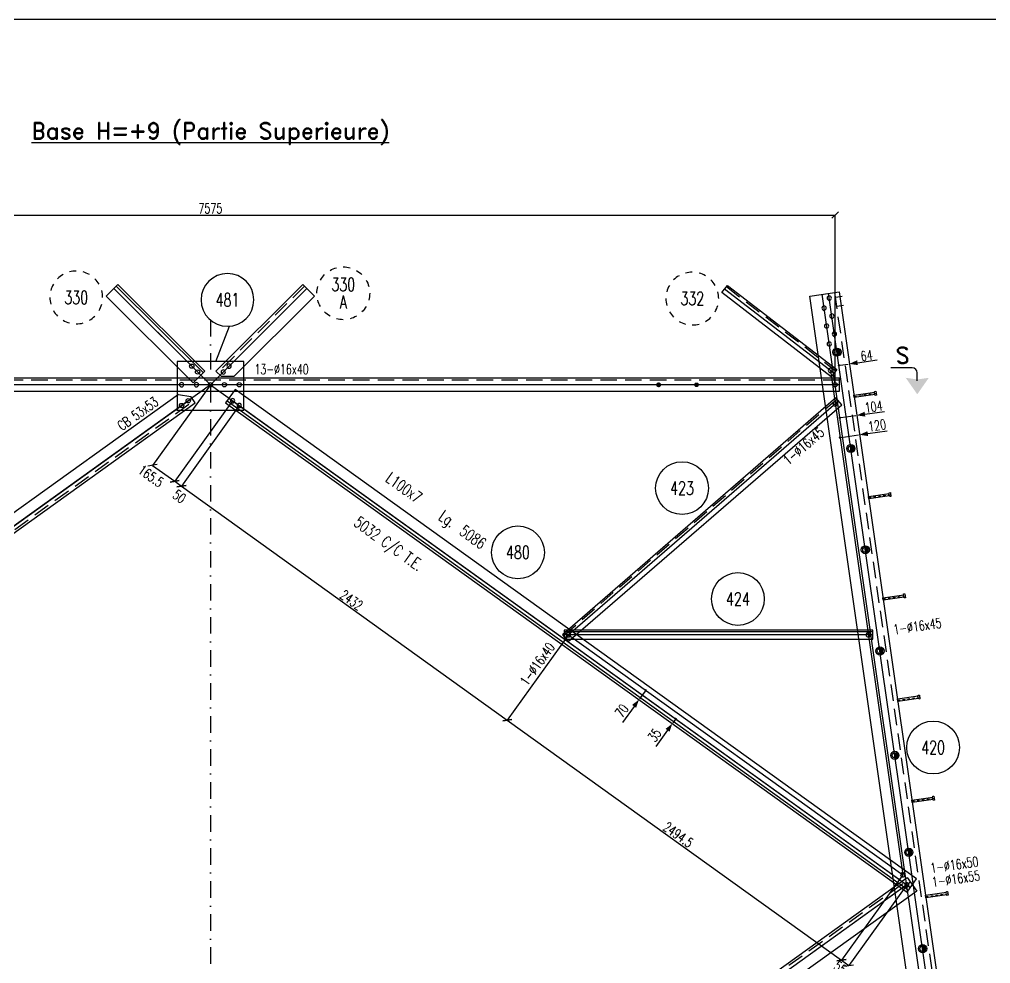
# Model space of a CAD drawing. Extents: x 142141 to 158361, y -163675 to -152195.
# Drawn here: x 147015 to 152902, y -157918 to -152195 of the extents above; entities that cross this region are included whole.
import ezdxf
from ezdxf.enums import TextEntityAlignment as Align

# ---------------------------------------------------------------- set-up
doc = ezdxf.new("R2010")
doc.units = 0
doc.header["$LTSCALE"] = 200
doc.header["$MEASUREMENT"] = 0
doc.linetypes.add('DASHDOT', pattern=[1, 0.5, -0.25, 0, -0.25])
doc.linetypes.add('DASHED', pattern=[0.75, 0.5, -0.25])
doc.layers.get('0').update_dxf_attribs({"linetype": 'CONTINUOUS'})
doc.layers.get('DEFPOINTS').update_dxf_attribs({"linetype": 'CONTINUOUS'})
for name, color, linetype in [('ASSI', 3, 'CONTINUOUS'), ('BOLLINI_1', 7, 'CONTINUOUS'), ('Echelon', 3, 'CONTINUOUS'), ('FORI', 2, 'CONTINUOUS'), ('LINEA_ANG', 2, 'CONTINUOUS'), ('LINEE_PIASTRE', 2, 'CONTINUOUS'), ('LS', 7, 'CONTINUOUS'), ('LSP', 3, 'CONTINUOUS'), ('MZ', 6, 'DASHDOT'), ('PIASTRE', 5, 'CONTINUOUS'), ('QT_MAL', 7, 'CONTINUOUS'), ('QT_MPR', 7, 'CONTINUOUS'), ('TRAT-Y', 7, 'DASHED')]:
    doc.layers.add(name, color=color, linetype=linetype)
doc.styles.add('QUOTE', font='ROMANS8.SHX', dxfattribs={"width": 0.7})
doc.styles.add('RD', font='ROMAND8.SHX', dxfattribs={"width": 0.7})
doc.styles.add('RQL', font='ROMANS8.SHX', dxfattribs={"width": 0.7})
doc.styles.add('RS', font='ROMANS8.shx', dxfattribs={"width": 0.7})
doc.styles.get("Standard").update_dxf_attribs({"font": 'ROMANS8.SHX', "width": 0.7})
doc.dimstyles.new('FRECCE1', dxfattribs={"dimtxt": 60, "dimasz": 6.6667, "dimexe": 0, "dimexo": 0, "dimgap": 1, "dimtad": 1, "dimzin": 0, "dimdsep": 46, "dimtxsty": 'RS', "dimblk1": 'QUOTP', "dimblk2": 'QUOTF', "dimsah": 1, "dimcen": 0, "dimclrd": 2, "dimclre": 2, "dimclrt": 7, "dimadec": 0, "dimazin": 0, "dimtfac": 1, "dimtix": 1, "dimtmove": 2, "dimatfit": 3, "dimldrblk": 'QUOTP', "dimfxl": 1, "dimtolj": 1, "dimtzin": 0, "dimarcsym": 0})
doc.dimstyles.new('TRATTO', dxfattribs={"dimscale": 0, "dimtxt": 60, "dimasz": 40, "dimexe": 0, "dimexo": 0, "dimgap": 10, "dimtad": 1, "dimrnd": 0.5, "dimdsep": 46, "dimtxsty": 'RS', "dimblk1": 'OBLIQUE', "dimblk2": 'OBLIQUE', "dimsah": 1, "dimcen": 0.09, "dimclrd": 2, "dimclre": 2, "dimclrt": 7, "dimadec": 0, "dimazin": 0, "dimtfac": 1, "dimtix": 1, "dimtmove": 2, "dimatfit": 3, "dimfxl": 1, "dimtolj": 1, "dimtzin": 0, "dimarcsym": 0})

# ---------------------------------------------------------------- blocks, each defined once
blk = doc.blocks.new('ASSE98')
blk.add_line((0, 0), (1, 0))
at = {"color": 7, "style": 'QUOTE', "width": 0.5, "flags": 1}
for tag, p in [('TI', (1.38308, 6.82731)), ('DI_S', (1.38308, 6.42178)), ('D_S', (1.38308, 6.02092)), ('E_S', (1.38308, 5.68065)), ('NFORI', (1.36454, 5.29792)), ('ALAR', (1.36349, 4.93246)), ('FAM', (1.3775, 4.54645)), ('ALA', (1.38308, 4.19257)), ('DISP2', (1.38308, 3.84971)), ('DISP1', (1.38308, 3.50686)), ('PINZAF', (1.38308, 3.164)), ('PINZAI', (1.38308, 2.82114)), ('TRP', (1.38308, 2.47829)), ('NP', (1.38308, 2.13543)), ('SV', (1.38308, 1.79257)), ('PESO', (1.38308, 1.44971)), ('QUA', (1.38308, 1.10686)), ('LUN', (1.38308, 0.764)), ('PROF', (1.38308, 0.42114)), ('POS', (1.38308, 0.07829))]:
    blk.add_attdef(tag, p, '', height=0.2, dxfattribs=at)
at = {"color": 7, "flags": 1}
for tag, p in [('LAV1', (3.07431, 6.82847)), ('LAV2', (3.07431, 6.49513)), ('LAV3', (3.07431, 6.1618)), ('LAV4', (3.07431, 5.82847)), ('LAV5', (3.07431, 5.49513)), ('LAV6', (3.07431, 5.1618)), ('LAV7', (3.07431, 4.82847)), ('LAV8', (3.07431, 4.49513)), ('LAV9', (3.07431, 4.1618)), ('LAV10', (3.07431, 3.82847))]:
    blk.add_attdef(tag, p, '', height=0.2, dxfattribs=at)
blk = doc.blocks.new('P20')
at = {"color": 0}
for p, q in [((0, 0.98), (0.02, 1)), ((0, 0.94), (0.06, 1)), ((1, -0.01), (0, 0.99)), ((0, 0.89), (0.1, 0.99)), ((0, 0.85), (0.14, 0.99)), ((0, 0.8), (0.18, 0.98)), ((0, 0.76), (0.22, 0.98)), ((0, 0.71), (0.25, 0.97)), ((0, 0.67), (0.29, 0.96)), ((1, -0.05), (0, 0.95)), ((0, 0.62), (0.32, 0.95)), ((0, 0.58), (0.36, 0.93)), ((0, 0.53), (0.39, 0.92)), ((0, 0.49), (0.42, 0.91)), ((1, -0.09), (0, 0.9)), ((0, 0.44), (0.45, 0.89)), ((0, 0.4), (0.48, 0.88)), ((0.99, -0.13), (0, 0.86)), ((0, 0.35), (0.51, 0.86)), ((0, 0.31), (0.54, 0.84)), ((0, 0.26), (0.56, 0.83)), ((0.99, -0.17), (0, 0.81)), ((0, 0.22), (0.59, 0.81)), ((0, 0.17), (0.61, 0.79)), ((0.98, -0.21), (0, 0.77)), ((0, 0.13), (0.64, 0.77)), ((0, 0.08), (0.66, 0.75)), ((0, 0.04), (0.69, 0.73)), ((0.97, -0.25), (0, 0.72)), ((0, -0.01), (0.71, 0.7)), ((0.96, -0.28), (0, 0.68)), ((0, -0.05), (0.73, 0.68)), ((0, -0.1), (0.75, 0.66)), ((0.95, -0.32), (0, 0.63)), ((0, -0.14), (0.77, 0.63)), ((0, -0.19), (0.79, 0.61)), ((0.94, -0.35), (0, 0.59)), ((0, -0.23), (0.81, 0.58)), ((0, -0.28), (0.83, 0.56)), ((0.92, -0.38), (0, 0.54)), ((0, -0.32), (0.85, 0.53)), ((0.91, -0.41), (0, 0.5)), ((0, -0.36), (0.87, 0.5)), ((0, -0.41), (0.88, 0.47)), ((0.9, -0.44), (0, 0.45)), ((0, -0.45), (0.9, 0.44)), ((0.88, -0.47), (0, 0.41)), ((0, -0.5), (0.91, 0.41)), ((0, -0.54), (0.92, 0.38)), ((0.87, -0.5), (0, 0.36)), ((0, -0.59), (0.94, 0.35)), ((0.85, -0.53), (0, 0.32)), ((0, -0.63), (0.95, 0.31)), ((0, -0.68), (0.96, 0.28)), ((0.83, -0.56), (0, 0.27)), ((0, -0.72), (0.97, 0.25)), ((0.81, -0.58), (0, 0.23)), ((0, -0.77), (0.98, 0.21)), ((0.79, -0.61), (0, 0.18)), ((0, -0.81), (0.99, 0.17)), ((0.77, -0.63), (0, 0.14)), ((0, -0.86), (0.99, 0.13)), ((0.75, -0.66), (0, 0.09)), ((0, -0.9), (1, 0.09)), ((0.73, -0.68), (0, 0.05)), ((0, -0.95), (1, 0.05)), ((0.71, -0.7), (0, 0.01)), ((0, -0.99), (1, 0.01)), ((1, 0.04), (0.04, 1)), ((1, 0.09), (0.09, 1)), ((0.99, 0.14), (0.14, 0.99)), ((0.98, 0.19), (0.19, 0.98)), ((0.97, 0.25), (0.25, 0.97)), ((0.95, 0.31), (0.31, 0.95)), ((0.92, 0.38), (0.38, 0.92)), ((0.88, 0.47), (0.47, 0.88)), ((0.81, 0.59), (0.59, 0.81)), ((0.69, -0.73), (0, -0.04)), ((0.66, -0.75), (0, -0.08)), ((0.64, -0.77), (0, -0.13)), ((0.61, -0.79), (0, -0.17)), ((0.59, -0.81), (0, -0.22)), ((0.56, -0.83), (0, -0.26)), ((0.54, -0.84), (0, -0.31)), ((0.51, -0.86), (0, -0.35)), ((0.48, -0.88), (0, -0.4)), ((0.45, -0.89), (0, -0.44)), ((0.42, -0.91), (0, -0.49)), ((0.39, -0.92), (0, -0.53)), ((0.36, -0.93), (0, -0.58)), ((0.32, -0.95), (0, -0.62)), ((0.29, -0.96), (0, -0.67)), ((0.25, -0.97), (0, -0.71)), ((0.22, -0.98), (0, -0.76)), ((0.18, -0.98), (0, -0.8)), ((0.14, -0.99), (0, -0.85)), ((0.1, -0.99), (0, -0.89)), ((0.04, -1), (1, -0.04)), ((0.09, -1), (1, -0.09)), ((0.14, -0.99), (0.99, -0.14)), ((0.19, -0.98), (0.98, -0.19)), ((0.25, -0.97), (0.97, -0.25)), ((0.31, -0.95), (0.95, -0.31)), ((0.38, -0.92), (0.92, -0.38)), ((0.47, -0.88), (0.88, -0.47)), ((0.59, -0.81), (0.81, -0.59))]:
    blk.add_line(p, q, dxfattribs=at)
for radius in [1.5, 1]:
    blk.add_circle((0, 0), radius)
blk = doc.blocks.new('16')
blk.add_circle((0, 0), 1)
blk = doc.blocks.new('A$C6E393FD9')
at = {"layer": 'Echelon'}
blk.add_lwpolyline([(2.5, 0), (0, 19.8), (168.6, 41.4), (167.9, 47.2), (177.8, 48.5), (181.8, 17.1), (171.9, 15.8), (171.2, 21.6), (2.5, 0)], close=True, dxfattribs=at)
at = {"layer": 'MZ', "ltscale": 0.2}
blk.add_line((1.3, 9.9), (179.8, 32.8), dxfattribs=at)
blk = doc.blocks.new('QUOTP')
at = {"layer": 'ASSI', "color": 2, "const_width": 1.07}
blk.add_lwpolyline([(-0.53, 0, 1), (0.53, 0, 1)], format="xyb", close=True, dxfattribs=at)
blk = doc.blocks.new('QUOTF')
at = {"layer": 'LS', "color": 2}
blk.add_line((7.5, 0), (25.5, 0), dxfattribs=at)
blk.add_solid([(7.5, 2.25), (0, 0), (7.5, -2.25)], dxfattribs=at)
blk = doc.blocks.new('*D21')
at = {"layer": 'DEFPOINTS', "color": 0, "transparency": 16777216}
for p in [(151989.4, -154730.1), (152108.2, -154713.1), (152108.2, -154713.1)]:
    blk.add_point(p, dxfattribs=at)
at = {"layer": 'QT_MAL', "color": 2, "lineweight": -2, "transparency": 16777216}
blk.add_line((151996, -154729.2), (152101.6, -154714), dxfattribs=at)
at = {"layer": 'QT_MAL', "color": 2, "lineweight": -2, "transparency": 16777216, "xscale": 6.6667, "yscale": 6.6667, "zscale": 6.6667}
for name, p, rotation in [('QUOTF', (152108.2, -154713.1), 8.166139302354292), ('QUOTP', (151989.4, -154730.1), 188.1661393023543)]:
    blk.add_blockref(name, p, dxfattribs=dict(at, rotation=rotation))
at = {"layer": 'QT_MAL', "color": 7, "transparency": 16777216, "insert": (152214.6, -154655.9), "char_height": 60, "attachment_point": 5, "rotation": 8.16614, "style": 'RS'}
blk.add_mtext('\\A1;120', dxfattribs=at)
blk = doc.blocks.new('*D22')
at = {"layer": 'DEFPOINTS', "color": 0, "transparency": 16777216}
for p in [(151988.3, -154610), (152091.3, -154595.2), (152091.3, -154595.2)]:
    blk.add_point(p, dxfattribs=at)
at = {"layer": 'QT_MAL', "color": 2, "lineweight": -2, "transparency": 16777216}
for p, q in [((151988.3, -154610), (151988.3, -154610)), ((151994.9, -154609), (152084.7, -154596.2)), ((152091.3, -154595.2), (152091.3, -154595.2))]:
    blk.add_line(p, q, dxfattribs=at)
at = {"layer": 'QT_MAL', "color": 2, "lineweight": -2, "transparency": 16777216, "xscale": 6.6667, "yscale": 6.6667, "zscale": 6.6667}
for name, p, rotation in [('QUOTF', (152091.3, -154595.2), 8.166139302354292), ('QUOTP', (151988.3, -154610), 188.1661393023543)]:
    blk.add_blockref(name, p, dxfattribs=dict(at, rotation=rotation))
at = {"layer": 'QT_MAL', "color": 7, "transparency": 16777216, "insert": (152193.4, -154542.8), "char_height": 60, "attachment_point": 5, "rotation": 8.16614, "style": 'RS'}
blk.add_mtext('\\A1;104', dxfattribs=at)
blk = doc.blocks.new('*D23')
at = {"layer": 'DEFPOINTS', "color": 0, "transparency": 16777216}
for p in [(151983.2, -154292.3), (152046.5, -154283.2), (152046.5, -154283.2)]:
    blk.add_point(p, dxfattribs=at)
at = {"layer": 'QT_MAL', "color": 2, "lineweight": -2, "transparency": 16777216}
for p, q in [((151983.2, -154292.3), (151983.2, -154292.3)), ((151989.8, -154291.3), (152039.9, -154284.1)), ((152046.5, -154283.2), (152046.5, -154283.2))]:
    blk.add_line(p, q, dxfattribs=at)
at = {"layer": 'QT_MAL', "color": 2, "lineweight": -2, "transparency": 16777216, "xscale": 6.6667, "yscale": 6.6667, "zscale": 6.6667}
for name, p, rotation in [('QUOTF', (152046.5, -154283.2), 8.166139302354292), ('QUOTP', (151983.2, -154292.3), 188.1661393023543)]:
    blk.add_blockref(name, p, dxfattribs=dict(at, rotation=rotation))
at = {"layer": 'QT_MAL', "color": 7, "transparency": 16777216, "insert": (152150.7, -154233.3), "char_height": 60, "attachment_point": 5, "rotation": 8.16614, "style": 'RS'}
blk.add_mtext('\\A1;64', dxfattribs=at)
blk = doc.blocks.new('xxx')
blk.add_circle((0, 0), 8)
at = {"color": 3, "style": 'RQL', "width": 0.7}
blk.add_attdef('POS', text='', height=4, dxfattribs=at).set_placement((0, 0), align=Align.MIDDLE)
at = {"style": 'RQL', "width": 0.7, "flags": 1}
for tag, p in [('POS1', (-0.39, -5.42)), ('TIPO', (-0.39, -8.66))]:
    blk.add_attdef(tag, p, '', height=2, dxfattribs=at)
blk = doc.blocks.new('*D25')
at = {"layer": 'DEFPOINTS', "color": 0, "transparency": 16777216}
for p in [(150811.3, -156261.5), (150770.5, -156318.4), (150770.5, -156318.4)]:
    blk.add_point(p, dxfattribs=at)
at = {"layer": 'QT_MAL', "color": 2, "lineweight": -2, "transparency": 16777216}
blk.add_line((150807.4, -156266.9), (150774.4, -156313), dxfattribs=at)
at = {"layer": 'QT_MAL', "color": 2, "lineweight": -2, "transparency": 16777216, "xscale": 6.6667, "yscale": 6.6667, "zscale": 6.6667}
for name, p, rotation in [('QUOTP', (150811.3, -156261.5), 54.32358358641336), ('QUOTF', (150770.5, -156318.4), 234.3235835864134)]:
    blk.add_blockref(name, p, dxfattribs=dict(at, rotation=rotation))
at = {"layer": 'QT_MAL', "color": 7, "transparency": 16777216, "insert": (150666.4, -156385.8), "char_height": 60, "attachment_point": 5, "rotation": 54.32358, "style": 'RS'}
blk.add_mtext('\\A1;70', dxfattribs=at)
blk = doc.blocks.new('*D26')
at = {"layer": 'DEFPOINTS', "color": 0, "transparency": 16777216}
for p in [(150993.5, -156435.4), (150973.1, -156463.8), (150973.1, -156463.8)]:
    blk.add_point(p, dxfattribs=at)
at = {"layer": 'QT_MAL', "color": 2, "lineweight": -2, "transparency": 16777216}
blk.add_line((150989.6, -156440.8), (150977, -156458.4), dxfattribs=at)
at = {"layer": 'QT_MAL', "color": 2, "lineweight": -2, "transparency": 16777216, "xscale": 6.6667, "yscale": 6.6667, "zscale": 6.6667}
for name, p, rotation in [('QUOTP', (150993.5, -156435.4), 54.32358358641336), ('QUOTF', (150973.1, -156463.8), 234.3235835864134)]:
    blk.add_blockref(name, p, dxfattribs=dict(at, rotation=rotation))
at = {"layer": 'QT_MAL', "color": 7, "transparency": 16777216, "insert": (150865.4, -156533.8), "char_height": 60, "attachment_point": 5, "rotation": 54.32358, "style": 'RS'}
blk.add_mtext('\\A1;35', dxfattribs=at)
blk = doc.blocks.new('_OBLIQUE')
at = {"color": 0, "linetype": 'ByBlock'}
blk.add_line((-0.5, -0.5), (0.5, 0.5), dxfattribs=at)
blk = doc.blocks.new('*D19')
at = {"layer": 'DEFPOINTS', "color": 0, "transparency": 16777216}
for p in [(151959.6, -153380.9), (144385.1, -154410), (151959.6, -154410)]:
    blk.add_point(p, dxfattribs=at)
at = {"layer": 'LS', "color": 2, "lineweight": -2, "transparency": 16777216}
for p, q in [((144385.1, -154410), (144385.1, -153380.9)), ((144385.1, -153380.9), (151959.6, -153380.9)), ((151959.6, -154410), (151959.6, -153380.9))]:
    blk.add_line(p, q, dxfattribs=at)
at = {"layer": 'LS', "color": 2, "lineweight": -2, "transparency": 16777216, "xscale": 40, "yscale": 40, "zscale": 40, "rotation": 180}
blk.add_blockref('_OBLIQUE', (144385.1, -153380.9), dxfattribs=at)
at = {"layer": 'LS', "color": 2, "lineweight": -2, "transparency": 16777216, "xscale": 40, "yscale": 40, "zscale": 40}
blk.add_blockref('_OBLIQUE', (151959.6, -153380.9), dxfattribs=at)
at = {"layer": 'LS', "color": 7, "transparency": 16777216, "insert": (148172.4, -153340.9), "char_height": 60, "attachment_point": 5, "style": 'RS'}
blk.add_mtext('\\A1;7575', dxfattribs=at)
blk = doc.blocks.new('bull')
at = {"style": 'RS', "width": 0.7, "flags": 1}
for tag, p in [('NN', (-12.25, 0)), ('DIAMETRO', (0, -4.86)), ('SERRAGGIO', (0, -9.71)), ('LUNGHEZZA', (0, -14.57)), ('NB', (0, -19.43)), ('TIPO', (0, -24.12)), ('EL', (-0.14, -29))]:
    blk.add_attdef(tag, p, '', height=3, dxfattribs=at)
at = {"style": 'RS', "width": 0.7}
blk.add_attdef('BULLONE', (0, 0), '', height=3, dxfattribs=at)
blk = doc.blocks.new('zzz')
at = {"linetype": 'Continuous'}
for start, end in [(120, 135), (90, 105), (60, 75), (150, 165), (30, 45), (180, 195), (0, 15), (330, 345), (210, 225), (300, 315), (240, 255), (270, 285)]:
    blk.add_arc((0, 0), 8, start, end, dxfattribs=at)
at = {"color": 3, "style": 'RQL', "width": 0.7}
blk.add_attdef('POS1', text='', height=4, dxfattribs=at).set_placement((0, 0), align=Align.MIDDLE)
at = {"style": 'RQL', "width": 0.7, "flags": 1}
blk.add_attdef('TIPO', (0, -8), '', height=3, dxfattribs=at)
blk = doc.blocks.new('www')
at = {"linetype": 'Continuous'}
for start, end in [(120, 135), (90, 105), (60, 75), (150, 165), (30, 45), (180, 195), (0, 15), (330, 345), (210, 225), (300, 315), (240, 255), (270, 285)]:
    blk.add_arc((0, 0), 8, start, end, dxfattribs=at)
at = {"color": 3, "style": 'RQL', "width": 0.7}
for tag, p in [('POS3', (0, 0.65)), ('POS2', (0, -4.63))]:
    blk.add_attdef(tag, text='', height=4, dxfattribs=at).set_placement(p, align=Align.CENTER)
at = {"style": 'RQL', "width": 0.7, "flags": 1}
blk.add_attdef('TIPO', text='', height=3, dxfattribs=at).set_placement((0, 0), align=Align.MIDDLE_CENTER)
blk = doc.blocks.new('*D32')
at = {"layer": 'DEFPOINTS', "color": 0, "transparency": 16777216}
for p in [(148172.4, -154410), (148306.7, -154506.5), (147955.9, -154995.1)]:
    blk.add_point(p, dxfattribs=at)
at = {"layer": 'QT_MPR', "color": 2, "lineweight": -2, "transparency": 16777216}
for p, q in [((148172.4, -154410), (147821.6, -154898.6)), ((148306.7, -154506.5), (147955.9, -154995.1)), ((147821.6, -154898.6), (147955.9, -154995.1))]:
    blk.add_line(p, q, dxfattribs=at)
at = {"layer": 'QT_MPR', "color": 2, "lineweight": -2, "transparency": 16777216, "xscale": 40, "yscale": 40, "zscale": 40}
for p, rotation in [((147821.6, -154898.6), 144.323583586413), ((147955.9, -154995.1), 324.323583586413)]:
    blk.add_blockref('_OBLIQUE', p, dxfattribs=dict(at, rotation=rotation))
at = {"layer": 'QT_MPR', "color": 7, "transparency": 16777216, "insert": (147811.7, -154963.3), "char_height": 60, "attachment_point": 5, "rotation": 324.32358, "style": 'RS'}
blk.add_mtext('\\A1;165.5', dxfattribs=at)
blk = doc.blocks.new('*D33')
at = {"layer": 'DEFPOINTS', "color": 0, "transparency": 16777216}
for p in [(148306.7, -154506.5), (148347.4, -154535.6), (147996.6, -155024.2)]:
    blk.add_point(p, dxfattribs=at)
at = {"layer": 'QT_MPR', "color": 2, "lineweight": -2, "transparency": 16777216}
for p, q in [((148306.7, -154506.5), (147955.9, -154995.1)), ((148347.4, -154535.6), (147996.6, -155024.2)), ((147955.9, -154995.1), (147996.6, -155024.2))]:
    blk.add_line(p, q, dxfattribs=at)
at = {"layer": 'QT_MPR', "color": 2, "lineweight": -2, "transparency": 16777216, "xscale": 40, "yscale": 40, "zscale": 40}
for p, rotation in [((147955.9, -154995.1), 144.323583586413), ((147996.6, -155024.2), 324.323583586413)]:
    blk.add_blockref('_OBLIQUE', p, dxfattribs=dict(at, rotation=rotation))
at = {"layer": 'QT_MPR', "color": 7, "transparency": 16777216, "insert": (147984.1, -155087.1), "char_height": 60, "attachment_point": 5, "rotation": 324.32358, "style": 'RS'}
blk.add_mtext('\\A1;50', dxfattribs=at)
blk = doc.blocks.new('*D34')
at = {"layer": 'DEFPOINTS', "color": 0, "transparency": 16777216}
for p in [(148347.4, -154535.6), (150343.5, -155925.7), (149972.3, -156442.7)]:
    blk.add_point(p, dxfattribs=at)
at = {"layer": 'QT_MPR', "color": 2, "lineweight": -2, "transparency": 16777216}
for p, q in [((148347.4, -154535.6), (147996.6, -155024.2)), ((147996.6, -155024.2), (149972.3, -156442.7)), ((150343.5, -155925.7), (149972.3, -156442.7))]:
    blk.add_line(p, q, dxfattribs=at)
at = {"layer": 'QT_MPR', "color": 2, "lineweight": -2, "transparency": 16777216, "xscale": 40, "yscale": 40, "zscale": 40}
for p, rotation in [((147996.6, -155024.2), 144.323583586413), ((149972.3, -156442.7), 324.323583586413)]:
    blk.add_blockref('_OBLIQUE', p, dxfattribs=dict(at, rotation=rotation))
at = {"layer": 'QT_MPR', "color": 7, "transparency": 16777216, "insert": (149027.6, -155715.3), "char_height": 60, "attachment_point": 5, "rotation": 324.32358, "style": 'RS'}
blk.add_mtext('\\A1;2432', dxfattribs=at)
blk = doc.blocks.new('*D35')
at = {"layer": 'DEFPOINTS', "color": 0, "transparency": 16777216}
for p in [(150343.5, -155925.7), (152369.7, -157380.4), (151998.5, -157897.4)]:
    blk.add_point(p, dxfattribs=at)
at = {"layer": 'QT_MPR', "color": 2, "lineweight": -2, "transparency": 16777216}
for p, q in [((150343.5, -155925.7), (149972.3, -156442.7)), ((149972.3, -156442.7), (151998.5, -157897.4)), ((152369.7, -157380.4), (151998.5, -157897.4))]:
    blk.add_line(p, q, dxfattribs=at)
at = {"layer": 'QT_MPR', "color": 2, "lineweight": -2, "transparency": 16777216, "xscale": 40, "yscale": 40, "zscale": 40}
for p, rotation in [((149972.3, -156442.7), 144.323583586413), ((151998.5, -157897.4), 324.323583586413)]:
    blk.add_blockref('_OBLIQUE', p, dxfattribs=dict(at, rotation=rotation))
at = {"layer": 'QT_MPR', "color": 7, "transparency": 16777216, "insert": (151008.7, -157137.6), "char_height": 60, "attachment_point": 5, "rotation": 324.32358, "style": 'RS'}
blk.add_mtext('\\A1;2494.5', dxfattribs=at)
blk = doc.blocks.new('*D36')
at = {"layer": 'DEFPOINTS', "color": 0, "transparency": 16777216}
for p in [(152369.7, -157380.4), (152394.6, -157441.4), (152043.8, -157930)]:
    blk.add_point(p, dxfattribs=at)
at = {"layer": 'QT_MPR', "color": 2, "lineweight": -2, "transparency": 16777216}
for p, q in [((152369.7, -157380.4), (151998.5, -157897.4)), ((152394.6, -157441.4), (152043.8, -157930)), ((151998.5, -157897.4), (152043.8, -157930))]:
    blk.add_line(p, q, dxfattribs=at)
at = {"layer": 'QT_MPR', "color": 2, "lineweight": -2, "transparency": 16777216, "xscale": 40, "yscale": 40, "zscale": 40}
for p, rotation in [((151998.5, -157897.4), 144.323583586413), ((152043.8, -157930), 324.323583586413)]:
    blk.add_blockref('_OBLIQUE', p, dxfattribs=dict(at, rotation=rotation))
at = {"layer": 'QT_MPR', "color": 7, "transparency": 16777216, "insert": (152012.9, -157959.7), "char_height": 60, "attachment_point": 5, "rotation": 324.32358, "style": 'RS'}
blk.add_mtext('\\A1;55.5', dxfattribs=at)
blk = doc.blocks.new('MRKR_98')
blk.add_point((0, 0))
at = {"color": 7, "style": 'QUOTE', "width": 0.5, "flags": 1}
for tag, p in [('TI', (3.73, 6.83)), ('DI_S', (3.73, 6.42)), ('D_S', (3.73, 6.02)), ('AUX2', (3.71, 4.93)), ('NFORI', (3.72, 5.3)), ('AUX1', (3.73, 4.19)), ('E_S', (3.73, 5.68)), ('FAM', (3.73, 4.55)), ('COMMESSA', (3.73, 3.85)), ('MD', (3.73, 3.51)), ('MP', (3.73, 3.16)), ('LARGHEZZA', (3.73, 2.82)), ('SPESSORE', (3.73, 2.48)), ('NP', (3.73, 2.14)), ('SV', (3.73, 1.79)), ('PESO', (3.73, 1.45)), ('QUA', (3.73, 1.11)), ('LUN', (3.73, 0.76)), ('PROF', (3.73, 0.42)), ('POS', (3.73, 0.08))]:
    blk.add_attdef(tag, p, '', height=0.2, dxfattribs=at)
at = {"color": 7, "flags": 1}
for tag, p in [('LAV1', (5.26, 6.88)), ('LAV2', (5.26, 6.55)), ('LAV3', (5.26, 6.21)), ('LAV4', (5.26, 5.88)), ('LAV5', (5.26, 5.55)), ('LAV6', (5.26, 5.21)), ('LAV7', (5.26, 4.88)), ('LAV8', (5.26, 4.55)), ('LAV9', (5.26, 4.21)), ('LAV10', (5.26, 3.88))]:
    blk.add_attdef(tag, p, '', height=0.2, dxfattribs=at)
blk = doc.blocks.new('12')
at = {"color": 0}
for p, q in [((-1, 0.06), (-0.06, 1)), ((-1, 0.01), (-0.01, 1)), ((-1, -0.03), (0.03, 1)), ((-1, -0.07), (0.07, 1)), ((0.09, -1), (-1, 0.09)), ((0.05, -1), (-1, 0.05)), ((0, -1), (-1, 0)), ((-0.99, 0.16), (-0.16, 0.99)), ((-0.99, 0.11), (-0.11, 0.99)), ((-0.99, -0.11), (0.11, 0.99)), ((-0.99, -0.15), (0.15, 0.99)), ((0.17, -0.99), (-0.99, 0.17)), ((0.13, -0.99), (-0.99, 0.13)), ((-0.98, 0.22), (-0.22, 0.98)), ((-0.98, -0.19), (0.19, 0.98)), ((0.21, -0.98), (-0.98, 0.21)), ((-0.97, -0.23), (0.23, 0.97)), ((0.24, -0.97), (-0.97, 0.24)), ((-0.96, 0.28), (-0.28, 0.96)), ((-0.96, -0.27), (0.27, 0.96)), ((0.28, -0.96), (-0.96, 0.28)), ((-0.95, -0.3), (0.3, 0.95)), ((0.31, -0.95), (-0.95, 0.31)), ((-0.94, 0.34), (-0.34, 0.94)), ((-0.94, -0.33), (0.33, 0.94)), ((0.35, -0.94), (-0.94, 0.35)), ((-0.93, -0.37), (0.37, 0.93)), ((0.38, -0.93), (-0.93, 0.38)), ((-0.92, -0.4), (0.4, 0.92)), ((-0.91, 0.42), (-0.42, 0.91)), ((0.41, -0.91), (-0.91, 0.41)), ((-0.9, -0.43), (0.43, 0.9)), ((0.44, -0.9), (-0.9, 0.44)), ((-0.89, -0.46), (0.46, 0.89)), ((0.47, -0.88), (-0.88, 0.47)), ((-0.87, -0.49), (0.49, 0.87)), ((0.5, -0.87), (-0.87, 0.5)), ((-0.86, 0.52), (-0.52, 0.86)), ((-0.86, -0.52), (0.52, 0.86)), ((0.53, -0.85), (-0.85, 0.53)), ((-0.84, -0.54), (0.54, 0.84)), ((0.55, -0.83), (-0.83, 0.55)), ((-0.82, -0.57), (0.57, 0.82)), ((0.58, -0.81), (-0.81, 0.58)), ((-0.8, -0.6), (0.6, 0.8)), ((0.61, -0.79), (-0.79, 0.61)), ((-0.78, -0.62), (0.62, 0.78)), ((0.63, -0.78), (-0.78, 0.63)), ((-0.76, -0.65), (0.65, 0.76)), ((0.66, -0.75), (-0.75, 0.66)), ((-0.74, -0.67), (0.67, 0.74)), ((0.68, -0.73), (-0.73, 0.68)), ((-0.72, -0.69), (0.69, 0.72)), ((0.7, -0.71), (-0.71, 0.7)), ((-0.7, -0.72), (0.72, 0.7)), ((0.73, -0.69), (-0.69, 0.73)), ((0.75, -0.67), (-0.67, 0.75)), ((-0.67, -0.74), (0.74, 0.67)), ((-0.65, -0.76), (0.76, 0.65)), ((0.77, -0.64), (-0.64, 0.77)), ((-0.63, -0.78), (0.78, 0.63)), ((0.79, -0.62), (-0.62, 0.79)), ((-0.6, -0.8), (0.8, 0.6)), ((0.81, -0.59), (-0.59, 0.81)), ((-0.57, -0.82), (0.82, 0.57)), ((0.83, -0.56), (-0.56, 0.83)), ((-0.55, -0.84), (0.84, 0.55)), ((0.84, -0.54), (-0.54, 0.84)), ((-0.52, -0.85), (0.85, 0.52)), ((0.86, -0.51), (-0.51, 0.86)), ((-0.49, -0.87), (0.87, 0.49)), ((0.88, -0.48), (-0.48, 0.88)), ((-0.46, -0.89), (0.89, 0.46)), ((0.89, -0.45), (-0.45, 0.89)), ((-0.43, -0.9), (0.9, 0.43)), ((0.91, -0.42), (-0.42, 0.91)), ((-0.4, -0.92), (0.92, 0.4)), ((0.92, -0.39), (-0.39, 0.92)), ((-0.37, -0.93), (0.93, 0.37)), ((0.93, -0.36), (-0.36, 0.93)), ((-0.34, -0.94), (0.94, 0.34)), ((0.95, -0.33), (-0.33, 0.95)), ((-0.3, -0.95), (0.95, 0.3)), ((0.96, -0.29), (-0.29, 0.96)), ((-0.27, -0.96), (0.96, 0.27)), ((0.97, -0.26), (-0.26, 0.97)), ((-0.23, -0.97), (0.97, 0.23)), ((0.98, -0.22), (-0.22, 0.98)), ((-0.2, -0.98), (0.98, 0.2)), ((0.98, -0.18), (-0.18, 0.98)), ((-0.16, -0.99), (0.99, 0.16)), ((0.99, -0.14), (-0.14, 0.99)), ((-0.12, -0.99), (0.99, 0.12)), ((0.99, -0.1), (-0.1, 0.99)), ((-0.08, -1), (1, 0.08)), ((1, -0.06), (-0.06, 1)), ((-0.04, -1), (1, 0.04)), ((1, -0.02), (-0.02, 1)), ((1, 0.02), (0.02, 1)), ((1, 0.07), (0.07, 1)), ((0.99, 0.12), (0.12, 0.99)), ((0.98, 0.17), (0.17, 0.98)), ((0.97, 0.23), (0.23, 0.97)), ((0.96, 0.29), (0.29, 0.96)), ((0.93, 0.36), (0.36, 0.93)), ((0.9, 0.44), (0.44, 0.9)), ((0.84, 0.55), (0.55, 0.84)), ((-0.04, -1), (-1, -0.04)), ((-0.09, -1), (-1, -0.09)), ((-0.14, -0.99), (-0.99, -0.14)), ((-0.2, -0.98), (-0.98, -0.2)), ((-0.25, -0.97), (-0.97, -0.25)), ((-0.32, -0.95), (-0.95, -0.32)), ((-0.39, -0.92), (-0.92, -0.39)), ((-0.48, -0.88), (-0.88, -0.48)), ((-0.6, -0.8), (-0.8, -0.6)), ((0.01, -1), (1, -0.01)), ((0.05, -1), (1, -0.05)), ((0.1, -0.99), (0.99, -0.1)), ((0.15, -0.99), (0.99, -0.15)), ((0.21, -0.98), (0.98, -0.21)), ((0.27, -0.96), (0.96, -0.27)), ((0.33, -0.94), (0.94, -0.33)), ((0.41, -0.91), (0.91, -0.41)), ((0.5, -0.87), (0.87, -0.5)), ((0.66, -0.75), (0.75, -0.66))]:
    blk.add_line(p, q, dxfattribs=at)
blk.add_circle((0, 0), 1)

msp = doc.modelspace()

# ---------------------------------------------------------------- linework, layer by layer
at = {"layer": 'LINEA_ANG'}
for p, q in [((147611.575, -153802.257), (147541.02, -153873.122)), ((148128.229, -154336.404), (147601.697, -153812.178)), ((148138.107, -154326.482), (147611.575, -153802.257)), ((148732.874, -153802.538), (148206.208, -154326.897)), ((148803.43, -153873.403), (148732.874, -153802.538)), ((151273.164, -153851.465), (151306.687, -153807.861)), ((151935.934, -154361.006), (151273.164, -153851.465)), ((151306.687, -153807.861), (151969.457, -154317.402)), ((151805.652, -153871.959), (151983.826, -153846.391)), ((151983.826, -153846.391), (152852.425, -159899.387)), ((147541.02, -153873.122), (148067.552, -154397.348)), ((148314.456, -154360.235), (148803.43, -153873.403)), ((152674.25, -159924.955), (151805.652, -153871.959)), ((151969.457, -154317.402), (151935.934, -154361.006)), ((151986.636, -154368.98), (144357.636, -154368.98)), ((148067.552, -154397.348), (148138.107, -154326.482)), ((148206.208, -154326.897), (148239.503, -154360.07)), ((148314.456, -154360.235), (148239.503, -154360.07)), ((151986.636, -154448.98), (151986.636, -154368.98)), ((148322.725, -154437.913), (148264.405, -154519.146)), ((152454.203, -157404.104), (148322.725, -154437.913)), ((147978.87, -154468.883), (143890.445, -157404.163)), ((144357.636, -154448.98), (151986.636, -154448.98)), ((147978.87, -154468.883), (148052.833, -154481.026)), ((148080.244, -154519.205), (148052.833, -154481.026)), ((151964.182, -154489.514), (150306.2, -155924.903)), ((152000.182, -154531.096), (151964.182, -154489.514)), ((143948.766, -157485.396), (148080.244, -154519.205)), ((148264.405, -154519.146), (152395.883, -157485.336)), ((148273.153, -154506.961), (152404.631, -157473.151)), ((150342.199, -155966.485), (152000.182, -154531.096)), ((152188.513, -155897.667), (150316.513, -155897.667)), ((150316.513, -155897.667), (150316.513, -155952.667)), ((152188.513, -155906.667), (150316.513, -155906.667)), ((152188.513, -155952.667), (152188.513, -155897.667)), ((150306.2, -155924.903), (150342.199, -155966.485)), ((150316.513, -155952.667), (152188.513, -155952.667)), ((148259.803, -160366.865), (152396.155, -157397.176)), ((152395.883, -157485.336), (152454.203, -157404.104)), ((152396.155, -157397.176), (152454.476, -157478.408)), ((152454.476, -157478.408), (148361.989, -160416.605))]:
    msp.add_line(p, q, dxfattribs=at)
at = {"layer": 'LINEE_PIASTRE'}
for p, q in [((148374.366, -154269.857), (147970.366, -154269.857)), ((147970.366, -154269.857), (147970.366, -154562.857)), ((148374.366, -154562.857), (148374.366, -154269.857)), ((147970.366, -154562.857), (148374.366, -154562.857))]:
    msp.add_line(p, q, dxfattribs=at)
at = {"layer": 'LS', "color": 6}
for p, q in [((147586.881, -153827.06), (148172.366, -154409.98)), ((148757.569, -153827.341), (148172.366, -154409.98)), ((152829.634, -160472.727), (151880.881, -153861.163)), ((152841.672, -160275.012), (151920.475, -153855.481)), ((151962.595, -153879.35), (152002.042, -153873.689)), ((151970.407, -153933.792), (152009.854, -153928.131)), ((148206.312, -154269.109), (148288.366, -154055.052)), ((151931.014, -154323.166), (152369.721, -157380.381)), ((148172.366, -154409.98), (143950.097, -157441.354)), ((148172.366, -154409.98), (152394.635, -157441.354)), ((152160.971, -155925.667), (150343.513, -155925.667)), ((150343.513, -155925.667), (152369.721, -157380.381)), ((152394.635, -157441.354), (148172.366, -160472.727))]:
    msp.add_line(p, q, dxfattribs=at)
at = {"layer": 'LS', "color": 8}
msp.add_lwpolyline([(142140.931, -152195.489), (142140.931, -163675.489), (154860.931, -163675.489), (154860.931, -162075.489), (158360.931, -162075.489), (158360.931, -152195.489), (142140.931, -152195.489)], close=True, dxfattribs=at)
at = {"layer": 'LSP'}
for p, q in [((152428.01, -154307.602), (152298.01, -154307.602)), ((152458.01, -154385.745), (152458.01, -154337.602))]:
    msp.add_line(p, q, dxfattribs=at)
msp.add_arc((152428.01, -154337.602), 30, 0, 90, dxfattribs=at)
for points in [[(152458.01, -154467.602), (152388.01, -154367.602), (152458.01, -154377.602)], [(152458.01, -154467.602), (152528.01, -154367.602), (152458.01, -154377.602)]]:
    msp.add_solid(points, dxfattribs=at)
at = {"layer": 'MZ'}
msp.add_line((148172.366, -154017.563), (148172.366, -160842.947), dxfattribs=at)
at = {"layer": 'TRAT-Y'}
for p, q in [((148742.752, -153812.459), (148216.085, -154336.819)), ((151301.201, -153814.997), (151963.971, -154324.537)), ((151956.11, -153850.368), (152824.709, -159903.364)), ((151986.636, -154381.98), (144357.636, -154381.98)), ((150312.091, -155931.708), (151970.073, -154496.318)), ((143940.018, -157473.211), (148071.496, -154507.02)), ((148267.968, -160378.238), (152404.32, -157408.548))]:
    msp.add_line(p, q, dxfattribs=at)

# ---------------------------------------------------------------- block references
at = {"layer": 'ASSI'}
for p, xscale, rotation in [((148113.547, -154351.419), 743, 135.1257564564209), ((148757.569, -153827.341), 743, 224.8742435435801), ((151952.419, -154339.622), 836, 142.4467440310792), ((151980.546, -154508.415), 2193, 220.8842068717011), ((148064.516, -160395.297), 5092, 144.323583586413), ((152416.567, -157425.607), 5092, 215.6764164135872)]:
    msp.add_blockref('ASSE98', p, dxfattribs=dict(at, xscale=xscale, rotation=rotation))
for p, xscale, zscale, rotation in [((151986.636, -154409.98), 7629.000000000001, 7629.000000000001, 180), ((152188.513, -155925.667), 1872, 1872, 180.0000000000001)]:
    msp.add_blockref('ASSE98', p, dxfattribs=dict(at, xscale=xscale, zscale=zscale, rotation=rotation))
ref = msp.add_blockref('ASSE98', (143928.354, -157456.964), dxfattribs=dict(at, xscale=5086, rotation=35.67641641358674))
ref.add_attrib('LAV1', 'CB 53x53', (147636.769, -154690.699), dxfattribs={"layer": '0', "color": 7, "height": 60, "rotation": 35.6764164, "width": 0.7})
ref.add_attrib('LAV2', 'A  45%%d', (144116.874, -157456.964), dxfattribs={"layer": '0', "color": 254, "height": 60, "rotation": 35.6764164, "width": 0.7})
ref = msp.add_blockref('ASSE98', (148284.817, -154490.714), dxfattribs=dict(at, xscale=5086, rotation=324.3235835630205))
ref.add_attrib('PROF', 'L100x7', (149228.29, -154991.463), dxfattribs={"layer": '0', "color": 2, "height": 70, "rotation": 324.3235836, "style": 'QUOTE', "width": 0.7})
ref.add_attrib('LUN', '5086', (149675.556, -155312.576), dxfattribs={"layer": '0', "color": 2, "height": 70, "rotation": 324.3235836, "style": 'QUOTE', "width": 0.7})
ref.add_attrib('PESO', '5032 C/C T.E.', (149035.832, -155259.529), dxfattribs={"layer": '0', "color": 2, "height": 70, "rotation": 324.3235836, "style": 'QUOTE', "width": 0.7})
ref.add_attrib('SV', 'Lg.', (149550.349, -155222.685), dxfattribs={"layer": '0', "color": 2, "height": 70, "rotation": 324.3235836, "style": 'QUOTE', "width": 0.7})
at = {"layer": 'BOLLINI_1'}
ref = msp.add_blockref('xxx', (148275.858, -153895.541), dxfattribs=dict(at, xscale=-20, yscale=20, zscale=20))
ref.add_attrib('POS', '481', dxfattribs={"layer": '0', "color": 3, "height": 80, "style": 'RQL', "width": 0.7}).set_placement((148275.858, -153895.541), align=Align.MIDDLE)
at = {"layer": 'BOLLINI_1', "xscale": 20, "yscale": 20, "zscale": 20}
for p, values in [((151031.872, -155036.285), {'POS': '423'}), ((150037.006, -155425.663), {'POS': '480'}), ((151370.773, -155708.365), {'POS': '424'}), ((152554.107, -156608.548), {'POS': '420'})]:
    msp.add_blockref('xxx', p, dxfattribs=at).add_auto_attribs(values)
at = {"layer": 'FORI'}
for name, p, xscale, yscale, zscale, rotation in [('16', (151924.682, -153884.79), -13, 13, 13, 16.33227860469727), ('16', (151892.9, -153944.914), -13, 13, 13, 16.33227860469727), ('16', (151940.307, -153993.675), -13, 13, 13, 16.33227860469719), ('16', (151908.525, -154053.799), -13, 13, 13, 16.33227860469719), ('16', (151955.932, -154102.559), -13, 13, 13, 16.33227860469719), ('16', (151924.15, -154162.683), -13, 13, 13, 16.33227860469719), ('P20', (151971.673, -154212.266), 16.5, 16.5, 16.5, 7.543052222774052), ('16', (151931.014, -154323.166), -13, 13, 13, 359.621525898)]:
    msp.add_blockref(name, p, dxfattribs=dict(at, xscale=xscale, yscale=yscale, zscale=zscale, rotation=rotation))
for name, p, xscale, yscale, zscale in [('16', (148058.981, -154297.092), 13, 13, 13), ('16', (148094.414, -154332.369), 13, 13, 13), ('16', (148250.318, -154332.369), -13, 13, 13), ('16', (148285.751, -154297.092), -13, 13, 13), ('16', (147997.366, -154409.98), -13, 13, 13), ('16', (148087.366, -154409.98), -13, 13, 13), ('16', (148172.366, -154409.98), 13, 13, 13), ('16', (148257.366, -154409.98), 13, 13, 13), ('16', (148347.366, -154409.98), 13, 13, 13), ('12', (150890.005, -154409.98), 10.5, 10.5, 10.5), ('12', (151120.005, -154409.98), 10.5, 10.5, 10.5), ('16', (151959.636, -154409.98), 13, 13, 13), ('16', (148037.982, -154506.461), 13, 13, 13), ('16', (148306.75, -154506.461), -13, 13, 13), ('16', (147997.366, -154535.621), 13, 13, 13), ('16', (148347.366, -154535.621), -13, 13, 13), ('16', (151960.133, -154526.087), -13, 13, 13), ('P20', (152055.479, -154796.283), 16.5, 16.5, 16.5), ('P20', (152143.547, -155409.997), 16.5, 16.5, 16.5), ('16', (150343.513, -155925.667), -13, 13, 13), ('16', (152160.971, -155925.667), -13, 13, 13), ('P20', (152231.614, -156023.71), 16.5, 16.5, 16.5), ('P20', (152322.392, -156656.316), 16.5, 16.5, 16.5), ('P20', (152406.673, -157243.639), 16.5, 16.5, 16.5), ('16', (152369.721, -157380.381), -13, 13, 13), ('16', (152394.635, -157441.354), -13, 13, 13), ('P20', (152490.479, -157827.657), 16.5, 16.5, 16.5)]:
    msp.add_blockref(name, p, dxfattribs=dict(at, xscale=xscale, yscale=yscale, zscale=zscale))
at = {"layer": 'LS', "color": 6, "xscale": 19.99999994994134, "yscale": 19.99999994994134, "zscale": 19.99999994994134}
for p, values in [((147358.92, -153880.703), {'POS1': '330'}), ((151094.182, -153887.379), {'POS1': '332'})]:
    msp.add_blockref('zzz', p, dxfattribs=at).add_auto_attribs(values)
at = {"layer": 'LS', "color": 6}
ref = msp.add_blockref('www', (148978.098, -153855.51), dxfattribs=dict(at, xscale=-19.99999999999947, yscale=19.99999999999947, zscale=19.99999999999947))
ref.add_attrib('POS3', '330', dxfattribs={"layer": '0', "color": 3, "height": 80, "style": 'RQL', "width": 0.7}).set_placement((148978.098, -153842.57), align=Align.CENTER)
ref.add_attrib('POS2', 'A', dxfattribs={"layer": '0', "color": 3, "height": 80, "style": 'RQL', "width": 0.7}).set_placement((148978.098, -153948.118), align=Align.CENTER)
at = {"layer": 'LS', "color": 7, "xscale": 20, "yscale": 20, "zscale": 20}
msp.add_blockref('bull', (148439.207, -154345.746), dxfattribs=at).add_auto_attribs({'BULLONE': '13-%%c16x40                '})
at = {"layer": 'LS', "xscale": 0.7500000000000001, "yscale": 0.7500000000000001, "zscale": 0.7500000000000001, "rotation": 0.8689299996759822}
for p in [(152073.956, -154487.789), (152162.023, -155101.502), (152250.091, -155715.215), (152338.158, -156328.929), (152426.097, -156941.747), (152508.955, -157519.162)]:
    msp.add_blockref('A$C6E393FD9', p, dxfattribs=at)
at = {"layer": 'LS', "color": 7}
ref = msp.add_blockref('bull', (151909.942, -154701.066), dxfattribs=dict(at, xscale=-20, yscale=20, zscale=20, rotation=40.52005264115366))
ref.add_attrib('BULLONE', '1-%%c16x45                ', (151677.328, -154899.878), dxfattribs={"layer": '0', "height": 60, "rotation": 40.5200526, "style": 'RS', "width": 0.7})
at = {"layer": 'LS', "color": 7, "xscale": 20, "yscale": 20, "zscale": 20}
for p, rotation, values in [((152317.756, -155923.729), 8.166139302354653, {'BULLONE': '1-%%c16x45                '}), ((150093.265, -156238.769), 54.32358358641157, {'BULLONE': '1-%%c16x40                '}), ((152541.965, -157369.889), 8.16613930235584, {'BULLONE': '1-%%c16x50                '}), ((152551.19, -157454.79), 8.16613930235584, {'BULLONE': '1-%%c16x55                '})]:
    msp.add_blockref('bull', p, dxfattribs=dict(at, rotation=rotation)).add_auto_attribs(values)
at = {"layer": 'PIASTRE', "xscale": 20, "yscale": 20, "zscale": 20}
msp.add_blockref('MRKR_98', (147970.366, -154562.857), dxfattribs=at)

# ---------------------------------------------------------------- texts
at = {"layer": 'LS', "color": 3, "style": 'RD'}
for s, p in [('%%UBase H=+9 (Partie Superieure)', (148172.366, -152877.852)), ('S', (152368.736, -154231.321))]:
    msp.add_text(s, height=100, dxfattribs=at).set_placement(p, align=Align.MIDDLE)

# ---------------------------------------------------------------- dimensions: what is measured, and where the dimension line sits
at = {"layer": 'LS'}
dim = msp.add_linear_dim(base=(151959.636, -153380.857), p1=(144385.096, -154409.98), p2=(151959.636, -154409.98), text='7575', dimstyle='TRATTO', override={"dimscale": 1}, dxfattribs=at)
dim.commit()
dim.dimension.update_dxf_attribs({"geometry": '*D19', "text_midpoint": (148172.366, -153340.857)})
at = {"layer": 'QT_MAL'}
for base, p1, p2, angle, text, picture, middle in [((152046.504, -154283.168), (151983.153, -154292.259), (152046.504, -154283.168), 8.1661393, '64', '*D23', (152150.742, -154233.272)), ((152091.282, -154595.215), (151988.337, -154609.988), (152091.282, -154595.215), 8.1661393, '104', '*D22', (152193.363, -154542.777)), ((152108.195, -154713.074), (151989.411, -154730.119), (152108.195, -154713.074), 8.1661393, '120', '*D21', (152214.639, -154655.863)), ((150770.474, -156318.376), (150811.299, -156261.513), (150770.474, -156318.376), 54.3235836, '70', '*D25', (150666.378, -156385.849)), ((150973.081, -156463.837), (150993.493, -156435.406), (150973.081, -156463.837), 54.3235836, '35', '*D26', (150865.353, -156533.797))]:
    dim = msp.add_linear_dim(base=base, p1=p1, p2=p2, angle=angle, text=text, dimstyle='FRECCE1', dxfattribs=at)
    dim.commit()
    dim.dimension.update_dxf_attribs({"geometry": picture, "text_midpoint": middle, "dimtype": 160})
at = {"layer": 'QT_MPR'}
for base, p1, p2, picture, middle in [((147955.943, -154995.085), (148172.366, -154409.98), (148306.75, -154506.461), '*D32', (147811.682, -154963.321)), ((149972.294, -156442.722), (148347.366, -154535.621), (150343.513, -155925.667), '*D34', (149027.616, -155715.251))]:
    dim = msp.add_linear_dim(base=base, p1=p1, p2=p2, angle=324.3235836, dimstyle='TRATTO', override={"dimscale": 1}, dxfattribs=at)
    dim.commit()
    dim.dimension.update_dxf_attribs({"geometry": picture, "text_midpoint": middle, "dimtype": 160})
for base, p1, p2, text, picture, middle in [((147996.559, -155024.245), (148306.75, -154506.461), (148347.366, -154535.621), '50', '*D33', (147984.088, -155087.148)), ((151998.502, -157897.436), (150343.513, -155925.667), (152369.721, -157380.381), '2494.5', '*D35', (151008.726, -157137.586)), ((152043.828, -157929.978), (152369.721, -157380.381), (152394.635, -157441.354), '55.5', '*D36', (152012.85, -157959.744))]:
    dim = msp.add_linear_dim(base=base, p1=p1, p2=p2, angle=324.3235836, text=text, dimstyle='TRATTO', override={"dimscale": 1}, dxfattribs=at)
    dim.commit()
    dim.dimension.update_dxf_attribs({"geometry": picture, "text_midpoint": middle, "dimtype": 160})

doc.saveas('drawing.dxf')
